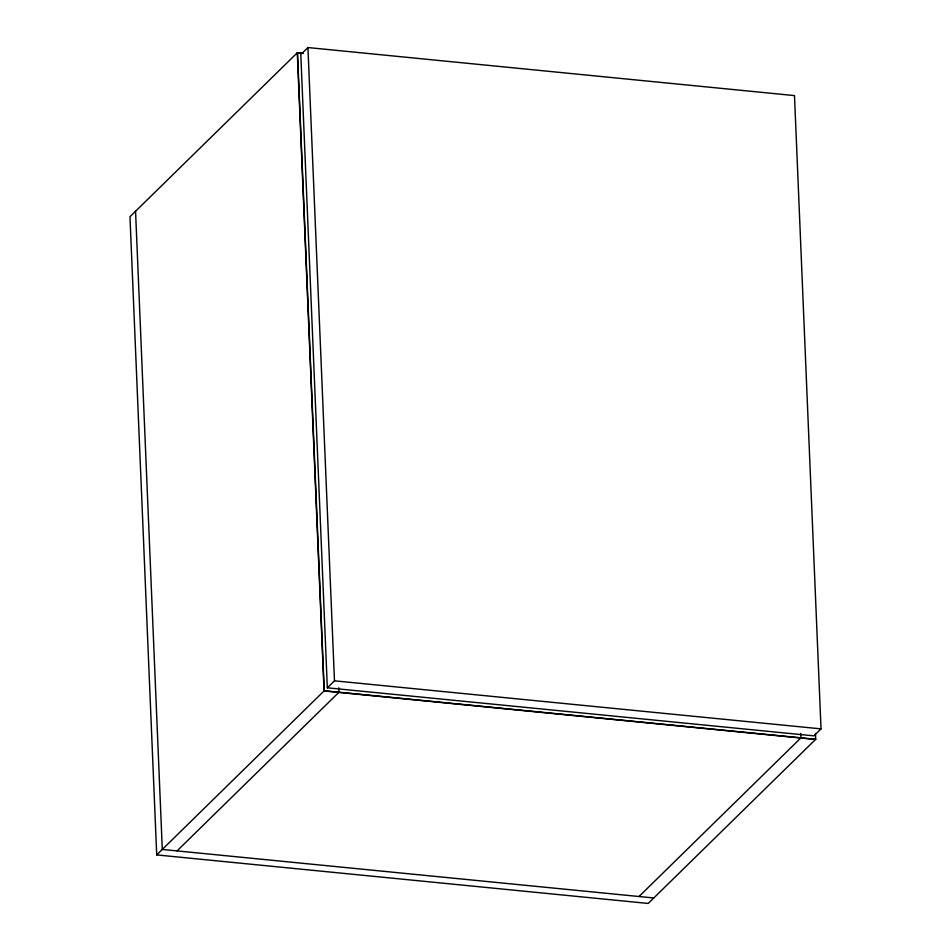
<?xml version="1.0" encoding="UTF-8"?>
<svg xmlns="http://www.w3.org/2000/svg" width="951" height="951" viewBox="0 0 951 951"><rect width="100%" height="100%" fill="white"/><g stroke="black" fill="none" stroke-linecap="round" stroke-linejoin="round"><path stroke-width="1.43" d="M303.393 53.161L297.497 52.578L129.966 216.733L156.713 854.913L648.19 903.45L815.708 739.284L815.459 733.352M307.934 47.55L300.801 54.54L327.334 687.811L813.901 735.86L821.034 728.87L794.489 95.599L307.934 47.55L334.479 680.821L327.334 687.811M156.713 854.913L324.243 690.759L297.497 52.578M177.041 850.907L338.984 692.209L338.794 687.763M639.024 896.52L800.968 737.833L800.778 733.376M303.203 53.339L297.306 52.757L324.053 690.937L815.53 739.474M334.479 680.821L821.034 728.87M324.243 690.759L815.708 739.284M653.777 897.982L162.3 849.445L135.553 211.265"/></g></svg>
